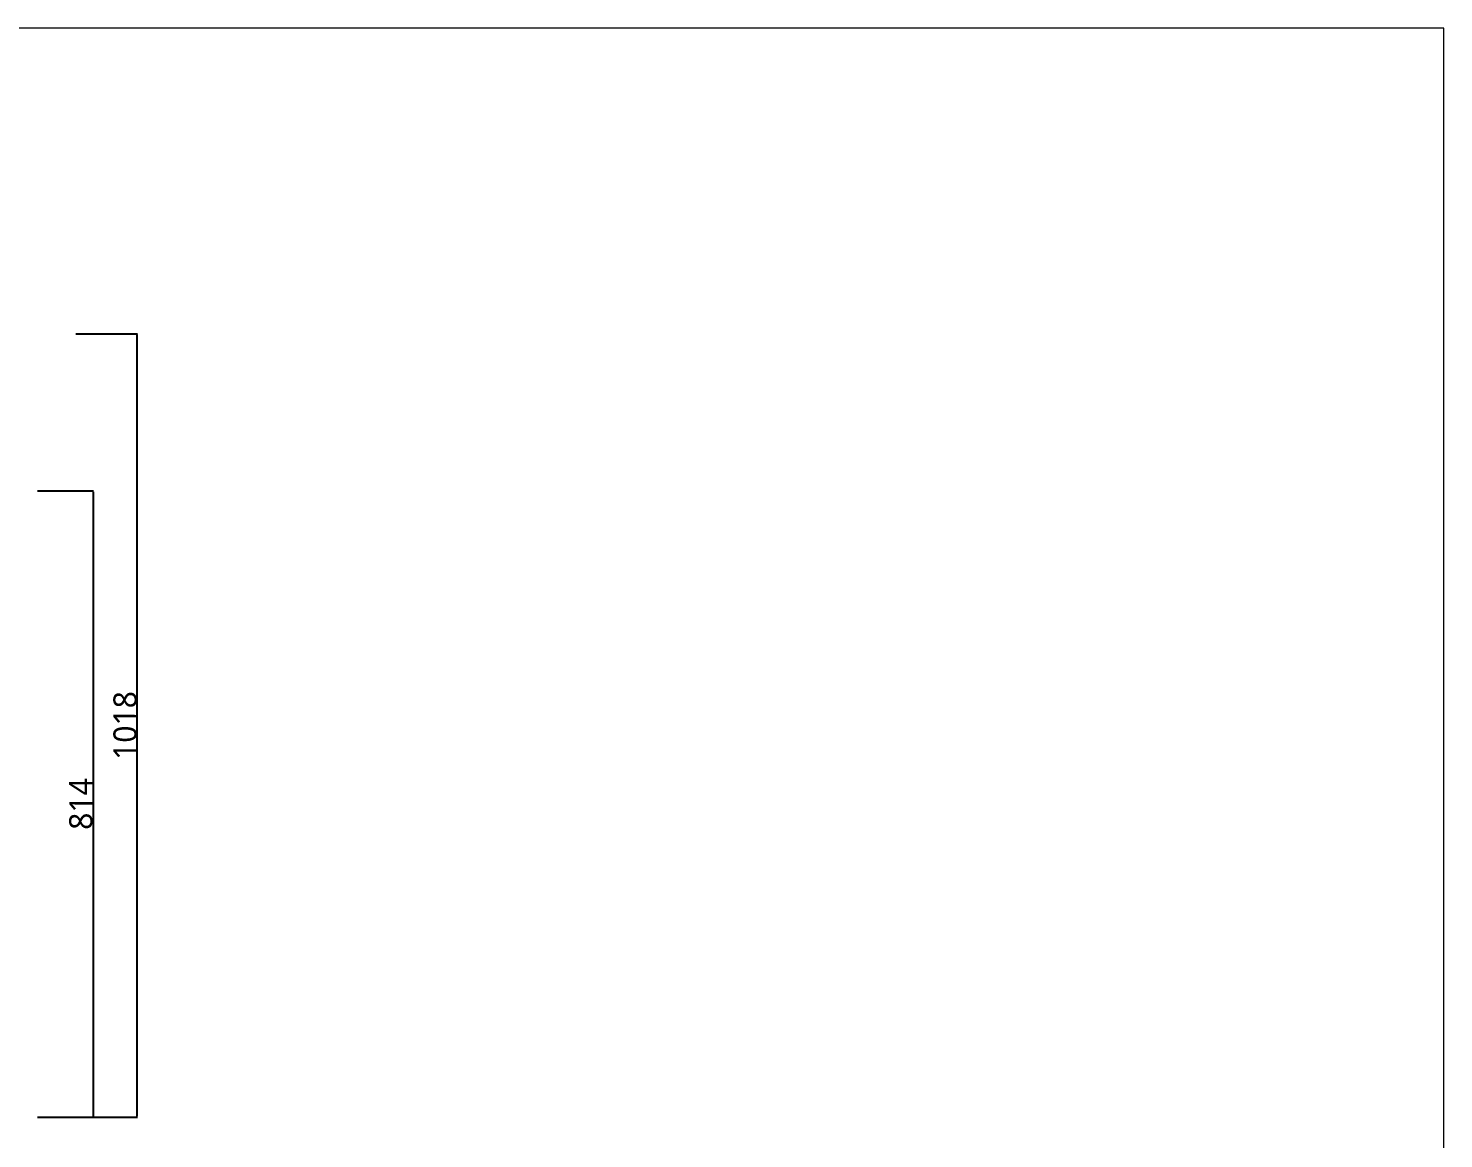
# Model space of a CAD drawing. Header units: millimetres. Extents: x 578 to 4608, y -138 to 2677.
# Drawn here: x 2765 to 4604, y 1234 to 2677 of the extents above; entities that cross this region are included whole.
import ezdxf

# ---------------------------------------------------------------- set-up
doc = ezdxf.new("R2010")
doc.units = ezdxf.units.MM
doc.header["$MEASUREMENT"] = 0
doc.layers.add('Domyślny', color=7, linetype='Continuous', true_color=0x000000)
doc.styles.add('Roboto', font='Roboto-Regular.ttf')
doc.dimstyles.new('Domyślny', dxfattribs={"dimtxt": 30, "dimasz": 1, "dimexe": 0.5, "dimexo": 0.5, "dimgap": 0.25, "dimtad": 1, "dimtoh": 1, "dimdec": 0, "dimzin": 1, "dimdsep": 46, "dimtxsty": 'Roboto', "dimcen": 0.5, "dimazin": 0, "dimtfac": 1, "dimtdec": 4, "dimtix": 1, "dimtmove": 1, "dimatfit": 3, "dimfxl": 0, "dimtolj": 1, "dimtzin": 1, "dimarcsym": 0})

# ---------------------------------------------------------------- blocks, each defined once
blk = doc.blocks.new('*D2')
at = {"layer": 'Defpoints', "color": 0}
for p in [(2776.8, 2076.2), (2776.8, 1262.6), (2849.5, 1262.6)]:
    blk.add_point(p, dxfattribs=at)
at = {"layer": 'Domyślny', "color": 0, "lineweight": -2}
for p, q in [((2777.3, 2076.2), (2850, 2076.2)), ((2849.5, 2075.2), (2849.5, 1263.6)), ((2777.3, 1262.6), (2850, 1262.6))]:
    blk.add_line(p, q, dxfattribs=at)
at = {"layer": 'Domyślny', "color": 0}
for points in [[(2849.7, 2075.2), (2849.3, 2075.2), (2849.5, 2076.2)], [(2849.3, 1263.6), (2849.7, 1263.6), (2849.5, 1262.6)]]:
    blk.add_solid(points, dxfattribs=at)
at = {"layer": 'Domyślny', "color": 0, "insert": (2833.8, 1669.4), "char_height": 30, "attachment_point": 5, "rotation": 90, "style": 'Roboto'}
blk.add_mtext('\\A1;814', dxfattribs=at)
blk = doc.blocks.new('*D3')
at = {"layer": 'Defpoints', "color": 0}
for p in [(2826.8, 2280.3), (2906.9, 2280.3), (2826.7, 1262.6)]:
    blk.add_point(p, dxfattribs=at)
at = {"layer": 'Domyślny', "color": 0, "lineweight": -2}
for p, q in [((2827.3, 2280.3), (2907.4, 2280.3)), ((2906.8, 1263.6), (2906.9, 2279.3)), ((2827.2, 1262.6), (2907.3, 1262.6))]:
    blk.add_line(p, q, dxfattribs=at)
at = {"layer": 'Domyślny', "color": 0}
for points in [[(2907.1, 2279.3), (2906.8, 2279.3), (2906.9, 2280.3)], [(2906.6, 1263.6), (2907, 1263.6), (2906.8, 1262.6)]]:
    blk.add_solid(points, dxfattribs=at)
at = {"layer": 'Domyślny', "color": 0, "insert": (2891.2, 1771.4), "char_height": 30, "attachment_point": 5, "rotation": 89.9929, "style": 'Roboto'}
blk.add_mtext('\\A1;1018', dxfattribs=at)

msp = doc.modelspace()

# ---------------------------------------------------------------- linework, layer by layer
at = {"layer": 'Domyślny', "color": 18, "lineweight": 15, "true_color": 0x000000}
for p, q in [((4604.5, 2677.4), (578, 2677.4)), ((4604.5, -138.3), (4604.5, 2677.4))]:
    msp.add_line(p, q, dxfattribs=at)

# ---------------------------------------------------------------- dimensions: what is measured, and where the dimension line sits
at = {"layer": 'Domyślny'}
for p1, p2, distance, picture, middle in [((2826.7, 1262.6), (2826.8, 2280.3), -80.1, '*D3', (2891.2, 1771.4)), ((2776.8, 2076.2), (2776.8, 1262.6), 72.7, '*D2', (2833.8, 1669.4))]:
    dim = msp.add_aligned_dim(p1=p1, p2=p2, distance=distance, dimstyle='Domyślny', dxfattribs=at)
    dim.commit()
    dim.dimension.update_dxf_attribs({"geometry": picture, "text_midpoint": middle})

doc.saveas('drawing.dxf')
